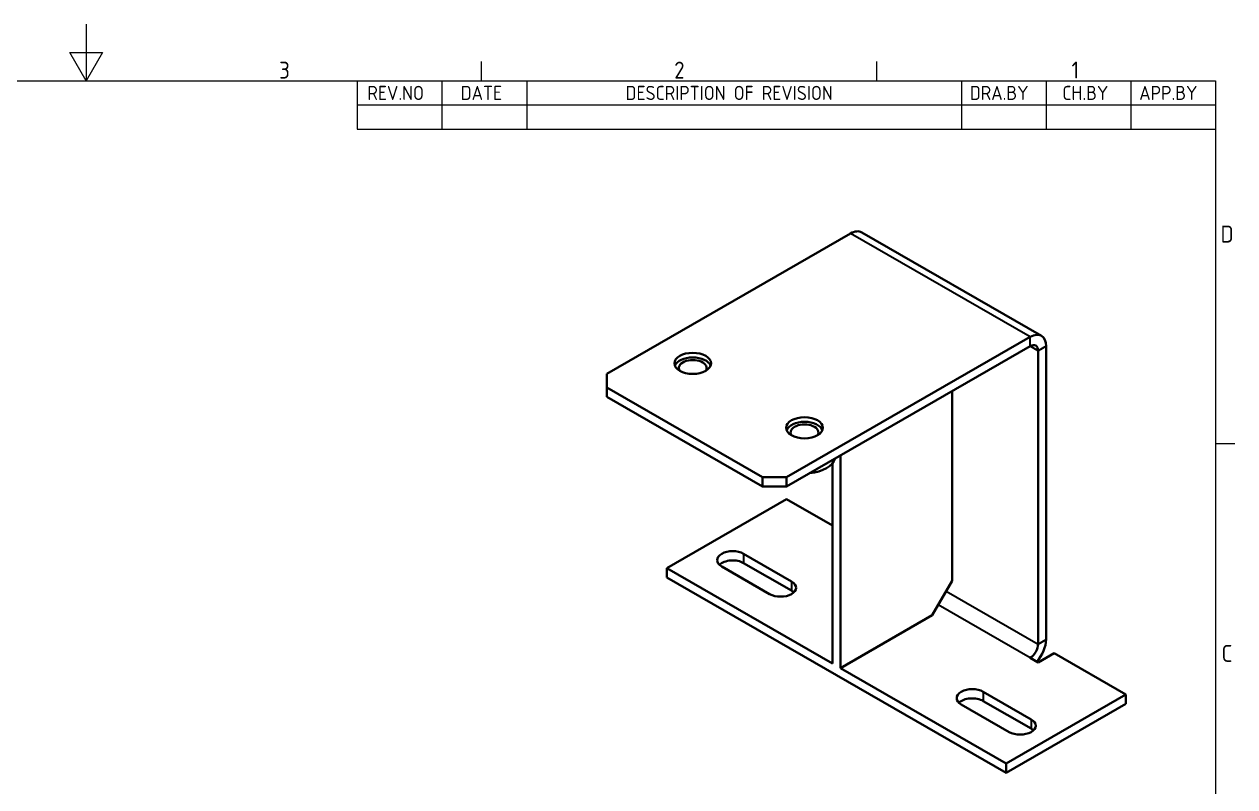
# Model space of a CAD drawing. Header units: millimetres. Extents: x 0 to 420, y 0 to 297.
# Drawn here: x 199 to 413.4, y 162 to 297 of the extents above; entities that cross this region are included whole.
import ezdxf

# ---------------------------------------------------------------- set-up
doc = ezdxf.new("R2010")
doc.units = ezdxf.units.MM
doc.layers.get('0').update_dxf_attribs({"color": 3, "lineweight": 25})
for name, color, linetype, lineweight in [('가시적인 것(ISO)', 3, 'Continuous', 40), ('가시적인 좁은 것(ISO)', 3, 'Continuous', 35), ('경계(ISO)', 7, 'Continuous', 25), ('기호(ISO)', 5, 'Continuous', 25)]:
    doc.layers.add(name, color=color, linetype=linetype, lineweight=lineweight)
doc.styles.add('ISO Proportiona M2B', font='isocp.shx')
doc.styles.add('문자 텍스트_M2B', font='isocp.shx')

# ---------------------------------------------------------------- blocks, each defined once
blk = doc.blocks.new('경계 Default Border')
at = {"layer": '경계(ISO)'}
for p, q in [((280, 287.0000076293945), (280, 290.4000091552734)), ((350, 287.0000076293945), (350, 290.4000091552734)), ((410, 222.7499961853027), (413.4000015258789, 222.7499961853027))]:
    blk.add_line(p, q, dxfattribs=at)
at = {"layer": '경계(ISO)', "flags": 128}
for points in [[(210, 297.0000076293945), (210, 287.0000076293945), (207.1132469177246, 292.0000076293945), (212.8867530822754, 292.0000076293945), (210, 287.0000076293945)], [(10, 10), (10, 287.0000076293945), (410, 287.0000076293945), (410, 10), (10, 10)]]:
    blk.add_lwpolyline(points, dxfattribs=at)
at = {"layer": '경계(ISO)', "color": 2, "char_height": 3.00000011920929, "attachment_point": 7, "style": '문자 텍스트_M2B'}
for s, insert in [('3', (244.1685395229535, 287.3713945155963)), ('2', (314.127739416884, 287.3713945155963)), ('1', (384.4860661041481, 287.4)), ('D', (410.878270202895, 258.3463944559917)), ('C', (411.0445395201643, 184.0963944559917))]:
    blk.add_mtext(s, dxfattribs=dict(at, insert=insert))
blk = doc.blocks.new('리비전 내역')
at = {"layer": '기호(ISO)'}
for p, q in [((258, 287.0000076293945), (410, 287.0000076293945)), ((258, 287.0000076293945), (258, 282.7200076293945)), ((273, 287.0000076293945), (273, 282.7200076293945)), ((288, 287.0000076293945), (288, 282.7200076293945)), ((365, 287.0000076293945), (365, 282.7200076293945)), ((380, 287.0000076293945), (380, 282.7200076293945)), ((395, 287.0000076293945), (395, 282.7200076293945)), ((410, 287.0000076293945), (410, 282.7200076293945)), ((258, 282.7200076293945), (410, 282.7200076293945)), ((258, 282.7200076293945), (258, 278.4400076293945)), ((273, 282.7200076293945), (273, 278.4400076293945)), ((288, 282.7200076293945), (288, 278.4400076293945)), ((365, 282.7200076293945), (365, 278.4400076293945)), ((380, 282.7200076293945), (380, 278.4400076293945)), ((395, 282.7200076293945), (395, 278.4400076293945)), ((410, 282.7200076293945), (410, 278.4400076293945)), ((258, 278.4400076293945), (410, 278.4400076293945))]:
    blk.add_line(p, q, dxfattribs=at)
at = {"layer": '기호(ISO)', "color": 2, "char_height": 2.5, "attachment_point": 7, "style": 'ISO Proportiona M2B'}
for s, insert in [('REV.NO', (259.7871163682308, 283.5831900503393)), ('DATE', (276.3142317728366, 283.5831900503393)), ('DESCRIPTION OF REVISION', (305.5070204333629, 283.5831900503393)), ('DRA.BY', (366.4757339553204, 283.5831900503393)), ('CH.BY', (382.8642915086117, 283.5831900503393)), ('APP.BY', (396.4777339604404, 283.5831900503393))]:
    blk.add_mtext(s, dxfattribs=dict(at, insert=insert))

msp = doc.modelspace()

# ---------------------------------------------------------------- linework, layer by layer
at = {"layer": '가시적인 것(ISO)'}
for p, q in [((345.3357925183122, 259.9524776502147), (302.2022788659393, 235.1135391088785)), ((347.331921364649, 260.1486228954257), (379.1517265180483, 241.8248157747734)), ((377.1555976717116, 241.6286705295624), (334.0220840193386, 216.7897319882262)), ((334.0220840193386, 215.1546377385411), (377.1555976717116, 239.9935762798773)), ((378.5698112340845, 239.172873457777), (378.5698112340845, 187.2586310302757)), ((379.9840247964574, 188.0730224578605), (379.9840247964574, 239.9872648853618)), ((302.2022788659399, 232.6703648261245), (302.2022788659393, 235.1135391088785)), ((302.2022788659399, 231.0352705764394), (302.2022788659399, 232.6703648261245)), ((302.2022788659399, 232.6703648261245), (329.7794433322193, 216.7897319882259)), ((363.3670154385715, 232.053259860923), (363.3670154385715, 198.4659802513372)), ((302.2022788659399, 231.0352705764394), (329.7794433322193, 215.1546377385408)), ((342.1538120029778, 183.791156068522), (342.1538120029778, 219.2582892363749)), ((343.5680255653511, 220.6517798747359), (343.5680255653511, 182.9767646409374)), ((334.0220840193386, 216.7897319882262), (329.7794433322193, 216.7897319882259)), ((329.7794433322193, 216.7897319882259), (329.7794433322193, 215.1546377385408)), ((334.0220840193386, 215.1546377385411), (334.0220840193386, 216.7897319882262)), ((329.7794433322193, 215.1546377385408), (334.0220840193386, 215.1546377385411)), ((312.8088805837317, 200.6897781909013), (334.022084019325, 212.9056496046732)), ((334.022084019325, 212.9056496046732), (342.1538120029778, 208.2228988960584)), ((326.4206861215721, 203.2347514021046), (334.9059674958119, 198.3484028365973)), ((334.9059674958119, 196.7133085869122), (326.4206861215721, 201.5996571524195)), ((342.1538120029778, 183.791156068522), (312.8088805837317, 200.6897781909013)), ((312.8088805837317, 199.0546839412162), (312.8088805837317, 200.6897781909013)), ((331.0168801992865, 196.1088264107391), (322.5315988250467, 200.9951749762464)), ((372.9129569845972, 164.443048268873), (312.8088805837317, 199.0546839412162)), ((359.8314815326393, 192.3422660581625), (363.3670154385715, 198.4659802513372)), ((359.8314815326393, 192.3422660581625), (343.5680255653511, 182.9767646409374)), ((378.569811234085, 183.9947539254213), (377.1555976717116, 184.8091453530058)), ((381.3982383588307, 185.6235367805909), (378.569811234085, 183.9947539254213)), ((381.3982383588307, 185.6235367805909), (394.1261604201904, 178.2940139323299)), ((372.9129569845972, 166.0781425185581), (343.5680255653511, 182.9767646409374)), ((368.8470929927713, 178.8030085745682), (377.3323743670111, 173.9166600090609)), ((394.1261604201904, 178.2940139323299), (372.9129569845972, 166.0781425185581)), ((394.1261604201904, 176.6589196826449), (394.1261604201904, 178.2940139323299)), ((373.4432870704856, 171.6770835832027), (364.9580056962458, 176.56343214871)), ((377.3323743670111, 172.2815657593758), (368.8470929927713, 177.1679143248831)), ((394.1261604201904, 176.6589196826449), (372.9129569845972, 164.443048268873)), ((372.9129569845972, 164.443048268873), (372.9129569845972, 166.0781425185581))]:
    msp.add_line(p, q, dxfattribs=at)
for centre, major_axis, ratio, start_param, end_param in [((345.3357925183122, 256.6822891508445), (1.996128846336719, 3.466333744581191), 0.5780931159156395, 0, 0.7834644549744159), ((377.1555976717116, 238.3584820301922), (1.996128846336725, 3.466333744581207), 0.5780931159156393, 5.495853435359104, 7.066649762154), ((377.1555976717116, 238.3584820301922), (0.9980644231683652, 1.733166872290608), 0.5780931159156394, 5.495853435359115, 7.066649762154), ((317.4050746614495, 236.1283726961028), (-3.249999999999999, -6.938893903907229e-16), 0.5758617009853108, 3.36178198536897, 6.062995975400411), ((317.4050746614495, 236.1283726961028), (-2.458499999999996, -1.110223024625157e-15), 0.5758617009853118, 2.774902733601245, 6.649875227168133), ((337.2040645346758, 224.7268927099191), (-3.249999999999999, -6.938893903907229e-16), 0.5758617009853108, 3.36178198536897, 6.062995975400408), ((337.2040645346758, 224.7268927099191), (-2.4585, -1.179611963664229e-15), 0.5758617009853118, 2.77490273360125, 6.649875227168138), ((337.2040645346758, 220.6391570857064), (5.499999999999993, 1.589006703994755e-14), 0.5758617009853133, 4.880347938872754, 6.115226348691811), ((324.4761424733094, 202.1149631891755), (-2.750000000000037, -1.249000902703302e-15), 0.5758617009853118, 3.926990816987371, 7.068583470577164), ((324.4761424733094, 200.4798689394904), (-2.750000000000037, -1.650068970349139e-13), 0.5758617009853118, 3.926990816987164, 5.740716209520354), ((332.9614238475492, 197.2286146236682), (2.750000000000037, 1.249000902703302e-15), 0.5758617009853118, 3.926990816987371, 7.068583470577164), ((332.9614238475492, 195.5935203739831), (-2.750000000000012, -1.651456749129921e-13), 0.5758617009853115, 3.684061751248374, 3.92699081698708), ((377.1555976717116, 186.4442396026909), (-0.9980644231684678, -1.733166872290546), 0.5780931159156393, 0.7834644549746379, 2.354260781769558), ((377.1555976717116, 186.4442396026909), (1.996128846336726, 3.466333744581208), 0.5780931159156394, 4.350291589648723, 5.495853435359104), ((366.9025493445085, 177.6832203616391), (-2.750000000000001, -1.110223024625157e-15), 0.5758617009853116, 3.92699081698739, 7.068583470577183), ((366.9025493445085, 176.048126111954), (-2.750000000000001, -1.65145674912992e-13), 0.5758617009853116, 3.926990816987148, 5.740716209520341), ((375.3878307187484, 172.7968717961318), (2.750000000000001, 1.249000902703301e-15), 0.5758617009853116, 3.92699081698739, 7.068583470577183), ((375.3878307187483, 171.1617775464467), (-2.750000000000066, -1.652844527910702e-13), 0.5758617009853115, 3.684061751248361, 3.926990816987062)]:
    msp.add_ellipse(centre, major_axis=major_axis, ratio=ratio, start_param=start_param, end_param=end_param, dxfattribs=at)
for centre in [(317.4050746614495, 236.9459198209454), (337.2040645346758, 225.5444398347617)]:
    msp.add_ellipse(centre, major_axis=(3.250000000000001, 7.355227538141662e-15), ratio=0.5758617009853123, dxfattribs=at)
at = {"layer": '가시적인 좁은 것(ISO)'}
for p, q in [((377.1555976717116, 241.6286705295624), (345.3357925183122, 259.9524776502147)), ((377.1555976717116, 239.9935762798773), (377.1555976717116, 241.6286705295624)), ((378.5698112340845, 239.172873457777), (377.1501177148876, 239.9904205826193)), ((379.9840247964574, 239.9872648853618), (378.5698112340845, 239.172873457777)), ((326.4206861215721, 203.2347514021046), (326.4206861215721, 201.5996571524195)), ((334.9059674958119, 198.3484028365973), (334.9059674958119, 196.7133085869122)), ((362.3043042567273, 196.6253135456423), (378.5698112340845, 187.2586310302757)), ((377.1555976717116, 184.8091453530058), (360.8900906943544, 194.1758278683724)), ((378.5698112340845, 187.2586310302757), (379.9840247964574, 188.0730224578605)), ((368.8470929927713, 178.8030085745682), (368.8470929927713, 177.1679143248831)), ((377.3323743670111, 173.9166600090609), (377.3323743670111, 172.2815657593758))]:
    msp.add_line(p, q, dxfattribs=at)

# ---------------------------------------------------------------- block references
msp.add_blockref('경계 Default Border', (0, 0))
at = {"layer": '기호(ISO)'}
msp.add_blockref('리비전 내역', (0, 0), dxfattribs=at)

doc.saveas('drawing.dxf')
